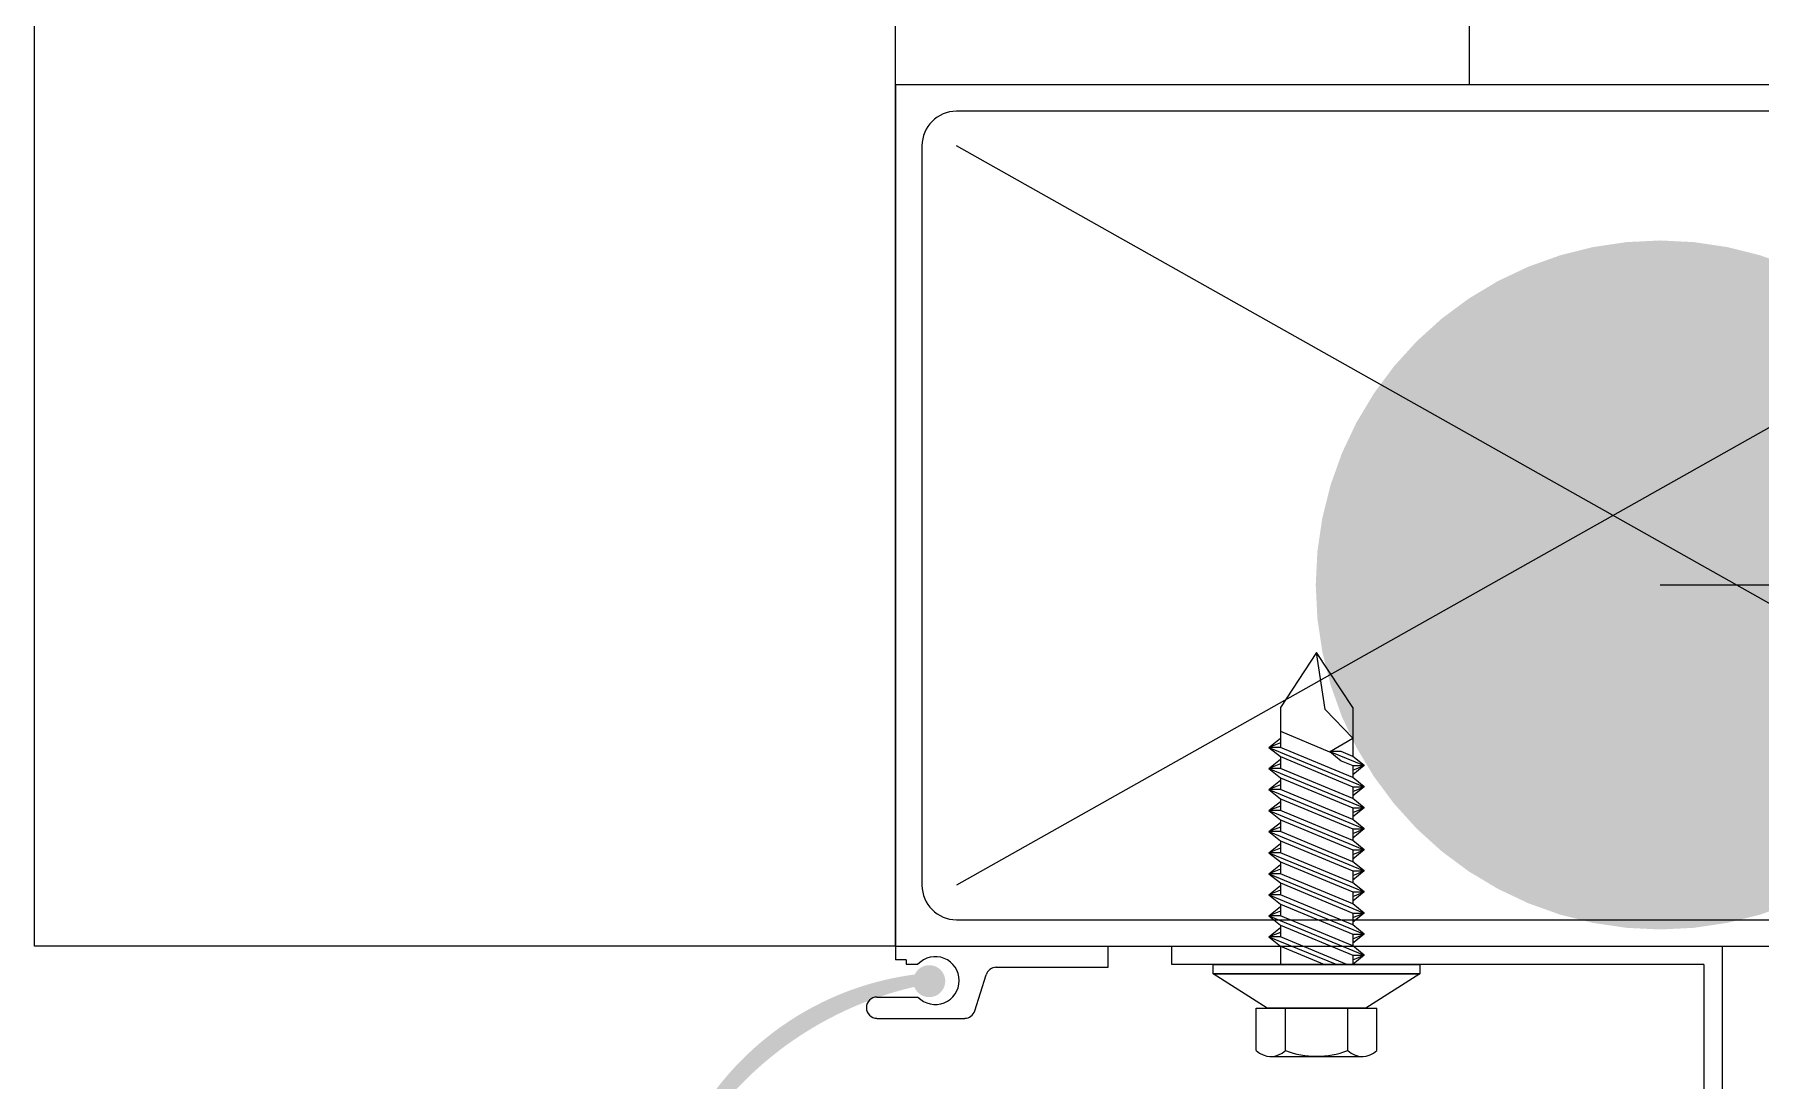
# Model space of a CAD drawing. Header units: millimetres. Extents: x 1448 to 104164, y -19509 to -89.
# Drawn here: x 60099.3 to 60249.7, y -16123.9 to -16032.8 of the extents above; entities that cross this region are included whole.
import ezdxf

# ---------------------------------------------------------------- set-up
doc = ezdxf.new("R2010")
doc.units = ezdxf.units.MM
doc.header["$LTSCALE"] = 60
doc.header["$MEASUREMENT"] = 0
doc.layers.get('0').update_dxf_attribs({"linetype": 'CONTINUOUS'})
for name, color, linetype in [('07', 7, 'CONTINUOUS'), ('BOLT', 8, 'CONTINUOUS'), ('DIM', 7, 'CONTINUOUS'), ('FIN(패널-T75 글라스울)', 6, 'CONTINUOUS'), ('h COLUMN', 3, 'CONTINUOUS')]:
    doc.layers.add(name, color=color, linetype=linetype)
doc.styles.add('0T-OUT', font='H2GTRE.TTF')
doc.dimstyles.new('MAIN', dxfattribs={"dimtxt": 1.5, "dimasz": 0.5, "dimexe": 1, "dimexo": 2, "dimgap": 1, "dimtad": 1, "dimdec": 0, "dimdsep": 46, "dimlunit": 6, "dimtxsty": '0T-OUT', "dimblk": 'DOT', "dimcen": 2.5, "dimdle": 2, "dimclrd": 256, "dimclre": 256, "dimclrt": 3, "dimadec": 0, "dimazin": 0, "dimtfac": 1, "dimtdec": 0, "dimtix": 1, "dimtmove": 2, "dimatfit": 3, "dimldrblk": 'DOT', "dimfxl": 1, "dimtvp": 1, "dimtolj": 1, "dimtzin": 0, "dimlwd": 0, "dimlwe": 0, "dimarcsym": 0})

# ---------------------------------------------------------------- blocks, each defined once
blk = doc.blocks.new('_Dot')
at = {"color": 0, "linetype": 'ByBlock', "lineweight": -2}
blk.add_line((-0.5, 0), (-1, 0), dxfattribs=at)
at = {"color": 0, "linetype": 'ByBlock', "const_width": 0.5}
blk.add_lwpolyline([(-0.25, 0, 1), (0.25, 0, 1)], format="xyb", close=True, dxfattribs=at)
blk = doc.blocks.new('DOT')
at = {"color": 0, "linetype": 'ByBlock'}
blk.add_line((-0.5, 0), (-1, 0), dxfattribs=at)
at = {"color": 0, "linetype": 'ByBlock', "const_width": 0.5}
blk.add_lwpolyline([(-0.25, 0, 1), (0.25, 0, 1)], format="xyb", close=True, dxfattribs=at)

msp = doc.modelspace()

# ---------------------------------------------------------------- hatches: boundary and pattern name
h = msp.add_hatch(color=256)
h.paths.add_polyline_path([(60174.32, -16114.96, -0.016306), (60175.99, -16114.69, -1.195216), (60178.24, -16116.25, -0.543341), (60175.95, -16115.77, 0.013697), (60174.32, -16116.19)])
h.paths.add_polyline_path([(60174.32, -16114.96), (60174.32, -16116.19, 0.012355), (60172.86, -16116.66), (60172.7, -16116.66, 0.213645), (60172.01, -16116.96, 0.195215), (60154.97, -16132.75), (60154.97, -16131.44, -0.261268)])

# ---------------------------------------------------------------- linework, layer by layer
at = {"color": 1, "lineweight": 0, "ltscale": 0.5}
for p, q in [((60299.32, -16037.22, -18.97), (60174.32, -16037.22, -18.97)), ((60174.32, -16037.22, -18.97), (60174.32, -16112.22, -18.97)), ((60294.02, -16039.52, -18.97), (60179.62, -16039.52, -18.97)), ((60176.62, -16042.52, -18.97), (60176.62, -16106.92, -18.97)), ((60179.62, -16109.92, -18.97), (60294.02, -16109.92, -18.97)), ((60174.32, -16112.22, -18.97), (60299.32, -16112.22, -18.97))]:
    msp.add_line(p, q, dxfattribs=at)
for p, q in [((60174.32, -16112.22, -18.97), (60176.53, -16112.22, -18.97)), ((60174.32, -16112.22, -18.97), (60175.24, -16112.22, -18.97)), ((60174.32, -16112.22, -18.97), (60175.24, -16112.22, -18.97)), ((60174.32, -16112.22, -18.97), (60192.25, -16112.22, -18.97)), ((60176.53, -16112.22, -18.97), (60192.81, -16112.22, -18.97)), ((60192.81, -16112.22, -18.97), (60192.81, -16114.07, -18.97)), ((60175.24, -16113.42, -18.97), (60175.24, -16113.79, -18.97)), ((60175.24, -16113.79, -18.97), (60176.27, -16113.79, -18.97)), ((60181.22, -16117.86, -18.97), (60182.2, -16114.72, -18.97)), ((60192.81, -16114.07, -18.97), (60183.03, -16114.07, -18.97)), ((60190.04, -16114.07, -18.97), (60184.49, -16114.07, -18.97)), ((60172.7, -16116.66, -18.97), (60176.27, -16116.66, -18.97)), ((60172.7, -16118.51, -18.97), (60180.34, -16118.51, -18.97))]:
    msp.add_line(p, q)
at = {"color": 4}
for p, q in [((60198.39, -16113.82, -18.97), (60198.39, -16112.22, -18.97)), ((60246.32, -16112.22, -18.97), (60246.32, -16233.37, -18.97)), ((60244.72, -16113.82, -18.97), (60198.39, -16113.82, -18.97)), ((60244.72, -16113.82, -18.97), (60244.72, -16233.37, -18.97))]:
    msp.add_line(p, q, dxfattribs=at)
at = {"color": 1, "lineweight": 0, "ltscale": 0.5}
for centre, start, end in [((60179.62, -16042.52, -18.97), 90, 180), ((60179.62, -16106.92, -18.97), 180, 270)]:
    msp.add_arc(centre, 3, start, end, dxfattribs=at)
for centre, radius, start, end in [((60177.78, -16115.22, -18.97), 2.08, 223.5422, 136.4578), ((60183.09, -16114.99, -18.97), 0.925, 90, 162.646), ((60172.7, -16117.58, -18.97), 0.925, 90, 270), ((60180.34, -16117.58, -18.97), 0.925, 270, 342.646)]:
    msp.add_arc(centre, radius, start, end)
at = {"layer": '07'}
for p in [(60174.32, -16112.22, -18.97), (60175.24, -16113.42, -18.97)]:
    msp.add_line(p, (60174.32, -16113.42, -18.97), dxfattribs=at)
at = {"layer": 'BOLT'}
for p, q in [((60210.99, -16086.65, -18.97), (60207.84, -16091.45, -18.97)), ((60211.73, -16091.62, -18.97), (60210.99, -16086.65, -18.97)), ((60214.14, -16091.45, -18.97), (60210.99, -16086.65, -18.97)), ((60207.84, -16091.45, -18.97), (60207.84, -16094.92, -18.97)), ((60214.14, -16094.12, -18.97), (60211.73, -16091.62, -18.97)), ((60214.14, -16091.45, -18.97), (60214.14, -16095.7, -18.97)), ((60206.84, -16094.92, -18.97), (60207.84, -16094.12, -18.97)), ((60206.84, -16094.92, -18.97), (60207.84, -16094.12, -18.97)), ((60207.84, -16093.49, -18.97), (60212.13, -16095.29, -18.97)), ((60212.13, -16095.29, -18.97), (60214.14, -16094.12, -18.97)), ((60207.84, -16094.52, -18.97), (60206.84, -16094.92, -18.97)), ((60207.84, -16094.52, -18.97), (60206.84, -16094.92, -18.97)), ((60207.84, -16094.92, -18.97), (60206.84, -16094.92, -18.97)), ((60206.84, -16094.92, -18.97), (60207.84, -16095.72, -18.97)), ((60214.14, -16097.53, -18.97), (60207.84, -16094.92, -18.97)), ((60207.84, -16095.72, -18.97), (60214.14, -16098.34, -18.97)), ((60207.84, -16095.72, -18.97), (60207.84, -16096.75, -18.97)), ((60213.14, -16095.27, -18.97), (60212.14, -16095.27, -18.97)), ((60212.14, -16095.27, -18.97), (60213.14, -16096.07, -18.97)), ((60214.14, -16095.7, -18.97), (60213.14, -16095.27, -18.97)), ((60215.14, -16096.5, -18.97), (60214.14, -16095.7, -18.97)), ((60206.84, -16096.75, -18.97), (60207.84, -16095.95, -18.97)), ((60206.84, -16096.75, -18.97), (60207.84, -16095.95, -18.97)), ((60207.84, -16096.35, -18.97), (60206.84, -16096.75, -18.97)), ((60207.84, -16096.35, -18.97), (60206.84, -16096.75, -18.97)), ((60207.84, -16096.75, -18.97), (60206.84, -16096.75, -18.97)), ((60206.84, -16096.75, -18.97), (60207.84, -16097.56, -18.97)), ((60214.14, -16099.37, -18.97), (60207.84, -16096.75, -18.97)), ((60213.14, -16096.07, -18.97), (60214.14, -16096.5, -18.97)), ((60214.14, -16096.91, -18.97), (60215.14, -16096.5, -18.97)), ((60215.14, -16096.5, -18.97), (60214.14, -16097.31, -18.97)), ((60214.14, -16096.5, -18.97), (60214.14, -16097.53, -18.97)), ((60214.14, -16096.5, -18.97), (60215.14, -16096.5, -18.97)), ((60206.84, -16098.59, -18.97), (60207.84, -16097.78, -18.97)), ((60206.84, -16098.59, -18.97), (60207.84, -16097.78, -18.97)), ((60207.84, -16098.18, -18.97), (60206.84, -16098.59, -18.97)), ((60207.84, -16098.18, -18.97), (60206.84, -16098.59, -18.97)), ((60207.84, -16098.59, -18.97), (60206.84, -16098.59, -18.97)), ((60206.84, -16098.59, -18.97), (60207.84, -16099.39, -18.97)), ((60207.84, -16097.56, -18.97), (60214.14, -16100.17, -18.97)), ((60207.84, -16097.56, -18.97), (60207.84, -16098.59, -18.97)), ((60214.14, -16101.2, -18.97), (60207.84, -16098.59, -18.97)), ((60215.14, -16098.34, -18.97), (60214.14, -16097.53, -18.97)), ((60214.14, -16098.34, -18.97), (60215.14, -16098.34, -18.97)), ((60214.14, -16098.74, -18.97), (60215.14, -16098.34, -18.97)), ((60215.14, -16098.34, -18.97), (60214.14, -16099.14, -18.97)), ((60214.14, -16098.34, -18.97), (60214.14, -16099.37, -18.97)), ((60206.84, -16100.42, -18.97), (60207.84, -16099.62, -18.97)), ((60206.84, -16100.42, -18.97), (60207.84, -16099.62, -18.97)), ((60207.84, -16100.02, -18.97), (60206.84, -16100.42, -18.97)), ((60207.84, -16100.02, -18.97), (60206.84, -16100.42, -18.97)), ((60207.84, -16099.39, -18.97), (60214.14, -16102, -18.97)), ((60207.84, -16099.39, -18.97), (60207.84, -16100.42, -18.97)), ((60215.14, -16100.17, -18.97), (60214.14, -16099.37, -18.97)), ((60214.14, -16100.17, -18.97), (60215.14, -16100.17, -18.97)), ((60214.14, -16100.17, -18.97), (60214.14, -16101.2, -18.97)), ((60214.14, -16100.57, -18.97), (60215.14, -16100.17, -18.97)), ((60215.14, -16100.17, -18.97), (60214.14, -16100.97, -18.97)), ((60207.84, -16100.42, -18.97), (60206.84, -16100.42, -18.97)), ((60206.84, -16100.42, -18.97), (60207.84, -16101.22, -18.97)), ((60206.84, -16102.25, -18.97), (60207.84, -16101.45, -18.97)), ((60206.84, -16102.25, -18.97), (60207.84, -16101.45, -18.97)), ((60214.14, -16103.03, -18.97), (60207.84, -16100.42, -18.97)), ((60207.84, -16101.22, -18.97), (60214.14, -16103.84, -18.97)), ((60207.84, -16101.22, -18.97), (60207.84, -16102.25, -18.97)), ((60215.14, -16102, -18.97), (60214.14, -16101.2, -18.97)), ((60207.84, -16101.85, -18.97), (60206.84, -16102.25, -18.97)), ((60207.84, -16101.85, -18.97), (60206.84, -16102.25, -18.97)), ((60207.84, -16102.25, -18.97), (60206.84, -16102.25, -18.97)), ((60206.84, -16102.25, -18.97), (60207.84, -16103.06, -18.97)), ((60206.84, -16104.09, -18.97), (60207.84, -16103.28, -18.97)), ((60206.84, -16104.09, -18.97), (60207.84, -16103.28, -18.97)), ((60214.14, -16104.87, -18.97), (60207.84, -16102.25, -18.97)), ((60207.84, -16103.06, -18.97), (60214.14, -16105.67, -18.97)), ((60207.84, -16103.06, -18.97), (60207.84, -16104.09, -18.97)), ((60214.14, -16102.41, -18.97), (60215.14, -16102, -18.97)), ((60215.14, -16102, -18.97), (60214.14, -16102.81, -18.97)), ((60214.14, -16102, -18.97), (60214.14, -16103.03, -18.97)), ((60214.14, -16102, -18.97), (60215.14, -16102, -18.97)), ((60215.14, -16103.84, -18.97), (60214.14, -16103.03, -18.97)), ((60207.84, -16103.68, -18.97), (60206.84, -16104.09, -18.97)), ((60207.84, -16103.68, -18.97), (60206.84, -16104.09, -18.97)), ((60207.84, -16104.09, -18.97), (60206.84, -16104.09, -18.97)), ((60206.84, -16104.09, -18.97), (60207.84, -16104.89, -18.97)), ((60214.14, -16106.7, -18.97), (60207.84, -16104.09, -18.97)), ((60214.14, -16103.84, -18.97), (60215.14, -16103.84, -18.97)), ((60214.14, -16104.24, -18.97), (60215.14, -16103.84, -18.97)), ((60215.14, -16103.84, -18.97), (60214.14, -16104.64, -18.97)), ((60214.14, -16103.84, -18.97), (60214.14, -16104.87, -18.97)), ((60206.84, -16105.92, -18.97), (60207.84, -16105.11, -18.97)), ((60206.84, -16105.92, -18.97), (60207.84, -16105.11, -18.97)), ((60207.84, -16105.52, -18.97), (60206.84, -16105.92, -18.97)), ((60207.84, -16105.52, -18.97), (60206.84, -16105.92, -18.97)), ((60207.84, -16105.92, -18.97), (60206.84, -16105.92, -18.97)), ((60206.84, -16105.92, -18.97), (60207.84, -16106.72, -18.97)), ((60207.84, -16104.89, -18.97), (60214.14, -16107.5, -18.97)), ((60207.84, -16104.89, -18.97), (60207.84, -16105.92, -18.97)), ((60214.14, -16108.53, -18.97), (60207.84, -16105.92, -18.97)), ((60215.14, -16105.67, -18.97), (60214.14, -16104.87, -18.97)), ((60214.14, -16105.67, -18.97), (60215.14, -16105.67, -18.97)), ((60214.14, -16106.07, -18.97), (60215.14, -16105.67, -18.97)), ((60215.14, -16105.67, -18.97), (60214.14, -16106.47, -18.97)), ((60214.14, -16105.67, -18.97), (60214.14, -16106.7, -18.97)), ((60206.84, -16107.75, -18.97), (60207.84, -16106.95, -18.97)), ((60206.84, -16107.75, -18.97), (60207.84, -16106.95, -18.97)), ((60207.84, -16107.35, -18.97), (60206.84, -16107.75, -18.97)), ((60207.84, -16107.35, -18.97), (60206.84, -16107.75, -18.97)), ((60207.84, -16107.75, -18.97), (60206.84, -16107.75, -18.97)), ((60206.84, -16107.75, -18.97), (60207.84, -16108.56, -18.97)), ((60207.84, -16106.72, -18.97), (60214.14, -16109.34, -18.97)), ((60207.84, -16106.72, -18.97), (60207.84, -16107.75, -18.97)), ((60214.14, -16110.36, -18.97), (60207.84, -16107.75, -18.97)), ((60215.14, -16107.5, -18.97), (60214.14, -16106.7, -18.97)), ((60214.14, -16107.5, -18.97), (60215.14, -16107.5, -18.97)), ((60214.14, -16107.9, -18.97), (60215.14, -16107.5, -18.97)), ((60215.14, -16107.5, -18.97), (60214.14, -16108.31, -18.97)), ((60214.14, -16107.5, -18.97), (60214.14, -16108.53, -18.97)), ((60206.84, -16109.58, -18.97), (60207.84, -16108.78, -18.97)), ((60206.84, -16109.58, -18.97), (60207.84, -16108.78, -18.97)), ((60207.84, -16109.18, -18.97), (60206.84, -16109.58, -18.97)), ((60207.84, -16109.18, -18.97), (60206.84, -16109.58, -18.97)), ((60207.84, -16108.56, -18.97), (60214.14, -16111.17, -18.97)), ((60207.84, -16108.56, -18.97), (60207.84, -16109.58, -18.97)), ((60215.14, -16109.34, -18.97), (60214.14, -16108.53, -18.97)), ((60207.84, -16109.58, -18.97), (60206.84, -16109.58, -18.97)), ((60206.84, -16109.58, -18.97), (60207.84, -16110.39, -18.97)), ((60206.84, -16111.42, -18.97), (60207.84, -16110.61, -18.97)), ((60214.14, -16112.2, -18.97), (60207.84, -16109.58, -18.97)), ((60207.84, -16110.39, -18.97), (60214.14, -16113, -18.97)), ((60207.84, -16110.39, -18.97), (60207.84, -16111.42, -18.97)), ((60214.14, -16109.34, -18.97), (60215.14, -16109.34, -18.97)), ((60214.14, -16109.74, -18.97), (60215.14, -16109.34, -18.97)), ((60215.14, -16109.34, -18.97), (60214.14, -16110.14, -18.97)), ((60214.14, -16109.34, -18.97), (60214.14, -16110.36, -18.97)), ((60215.14, -16111.17, -18.97), (60214.14, -16110.36, -18.97)), ((60207.84, -16111.02, -18.97), (60206.84, -16111.42, -18.97)), ((60207.84, -16111.42, -18.97), (60206.84, -16111.42, -18.97)), ((60206.84, -16111.42, -18.97), (60207.84, -16112.22, -18.97)), ((60213.63, -16113.82, -18.97), (60207.84, -16111.42, -18.97)), ((60207.84, -16112.22, -18.97), (60211.69, -16113.82, -18.97)), ((60207.84, -16112.22, -18.97), (60207.84, -16113.82, -18.97)), ((60214.14, -16111.17, -18.97), (60215.14, -16111.17, -18.97)), ((60214.14, -16111.57, -18.97), (60215.14, -16111.17, -18.97)), ((60215.14, -16111.17, -18.97), (60214.14, -16111.97, -18.97)), ((60214.14, -16111.17, -18.97), (60214.14, -16112.2, -18.97)), ((60215.14, -16113, -18.97), (60214.14, -16112.2, -18.97)), ((60214.14, -16113, -18.97), (60215.14, -16113, -18.97)), ((60214.14, -16113.4, -18.97), (60215.14, -16113, -18.97)), ((60215.14, -16113, -18.97), (60214.14, -16113.81, -18.97)), ((60214.14, -16113, -18.97), (60214.14, -16113.82, -18.97)), ((60201.99, -16114.62, -18.97), (60201.99, -16113.82, -18.97)), ((60201.99, -16113.82, -18.97), (60219.99, -16113.82, -18.97)), ((60206.69, -16117.62, -18.97), (60201.99, -16114.62, -18.97)), ((60201.99, -16114.62, -18.97), (60219.99, -16114.62, -18.97)), ((60219.99, -16114.62, -18.97), (60201.99, -16114.62, -18.97)), ((60219.99, -16114.62, -18.97), (60215.29, -16117.62, -18.97)), ((60219.99, -16113.82, -18.97), (60219.99, -16114.62, -18.97)), ((60205.74, -16117.62, -18.97), (60216.24, -16117.62, -18.97)), ((60205.74, -16121.32, -18.97), (60205.74, -16117.62, -18.97)), ((60215.29, -16117.62, -18.97), (60206.69, -16117.62, -18.97)), ((60208.28, -16121.32, -18.97), (60208.28, -16117.62, -18.97)), ((60213.71, -16121.32, -18.97), (60213.71, -16117.62, -18.97)), ((60216.24, -16121.32, -18.97), (60216.24, -16117.62, -18.97)), ((60206.92, -16121.82, -18.97), (60215.06, -16121.82, -18.97))]:
    msp.add_line(p, q, dxfattribs=at)
at = {"layer": 'BOLT', "color": 10}
for p, q in [((60206.84, -16094.92, -18.97), (60215.14, -16098.34, -18.97)), ((60206.84, -16094.92, -18.97), (60215.14, -16098.34, -18.97)), ((60212.14, -16095.27, -18.97), (60215.14, -16096.5, -18.97)), ((60212.14, -16095.27, -18.97), (60215.14, -16096.5, -18.97)), ((60206.84, -16096.75, -18.97), (60215.14, -16100.17, -18.97)), ((60206.84, -16096.75, -18.97), (60215.14, -16100.17, -18.97)), ((60206.84, -16098.59, -18.97), (60215.14, -16102, -18.97)), ((60206.84, -16098.59, -18.97), (60215.14, -16102, -18.97)), ((60206.84, -16100.42, -18.97), (60215.14, -16103.84, -18.97)), ((60206.84, -16100.42, -18.97), (60215.14, -16103.84, -18.97)), ((60206.84, -16102.25, -18.97), (60215.14, -16105.67, -18.97)), ((60206.84, -16102.25, -18.97), (60215.14, -16105.67, -18.97)), ((60206.84, -16104.09, -18.97), (60215.14, -16107.5, -18.97)), ((60206.84, -16104.09, -18.97), (60215.14, -16107.5, -18.97)), ((60206.84, -16105.92, -18.97), (60215.14, -16109.34, -18.97)), ((60206.84, -16105.92, -18.97), (60215.14, -16109.34, -18.97)), ((60206.84, -16107.75, -18.97), (60215.14, -16111.17, -18.97)), ((60206.84, -16107.75, -18.97), (60215.14, -16111.17, -18.97)), ((60206.84, -16109.58, -18.97), (60215.14, -16113, -18.97)), ((60206.84, -16109.58, -18.97), (60215.14, -16113, -18.97)), ((60206.84, -16111.42, -18.97), (60212.75, -16113.82, -18.97))]:
    msp.add_line(p, q, dxfattribs=at)
at = {"layer": 'BOLT'}
for centre, radius, start, end in [((60207.01, -16119.96, -18.97), 1.86, 226.9662, 313.0338), ((60210.99, -16114.2, -18.97), 7.61, 249.1195, 290.8805), ((60214.98, -16119.96, -18.97), 1.86, 226.9662, 313.0338)]:
    msp.add_arc(centre, radius, start, end, dxfattribs=at)
at = {"layer": 'DIM', "lineweight": 0, "ltscale": 0.5}
for p, q in [((60294.02, -16106.92, -18.97), (60179.62, -16042.52, -18.97)), ((60294.02, -16042.52, -18.97), (60179.62, -16106.92, -18.97))]:
    msp.add_line(p, q, dxfattribs=at)
at = {"layer": 'FIN(패널-T75 글라스울)'}
for p, q in [((60099.32, -16112.22, -18.97), (60099.32, -15387.22, -18.97)), ((60174.32, -16112.22, -18.97), (60174.32, -15462.22, -18.97)), ((60174.32, -16112.22, -18.97), (60099.32, -16112.22, -18.97))]:
    msp.add_line(p, q, dxfattribs=at)
at = {"layer": 'h COLUMN', "elevation": -18.97}
msp.add_lwpolyline([(60374.32, -15843.22), (60374.32, -15852.22), (60302.32, -15852.22), (60302.32, -16028.22), (60374.32, -16028.22), (60374.32, -16037.22), (60224.32, -16037.22), (60224.32, -16028.22), (60296.32, -16028.22), (60296.32, -15852.22), (60224.32, -15852.22), (60224.32, -15843.22)], close=True, dxfattribs=at)

# ---------------------------------------------------------------- leaders
msp.add_leader([(60240.92, -16080.77, 3.68), (60373.52, -16080.77, 3.68)], dimstyle='MAIN', override={"dimscale": 20, "dimasz": 3, "dimtad": 0, "dimldrblk": 'DOT', "dimfxl": 2, "dimarcsym": 2})

doc.saveas('drawing.dxf')
